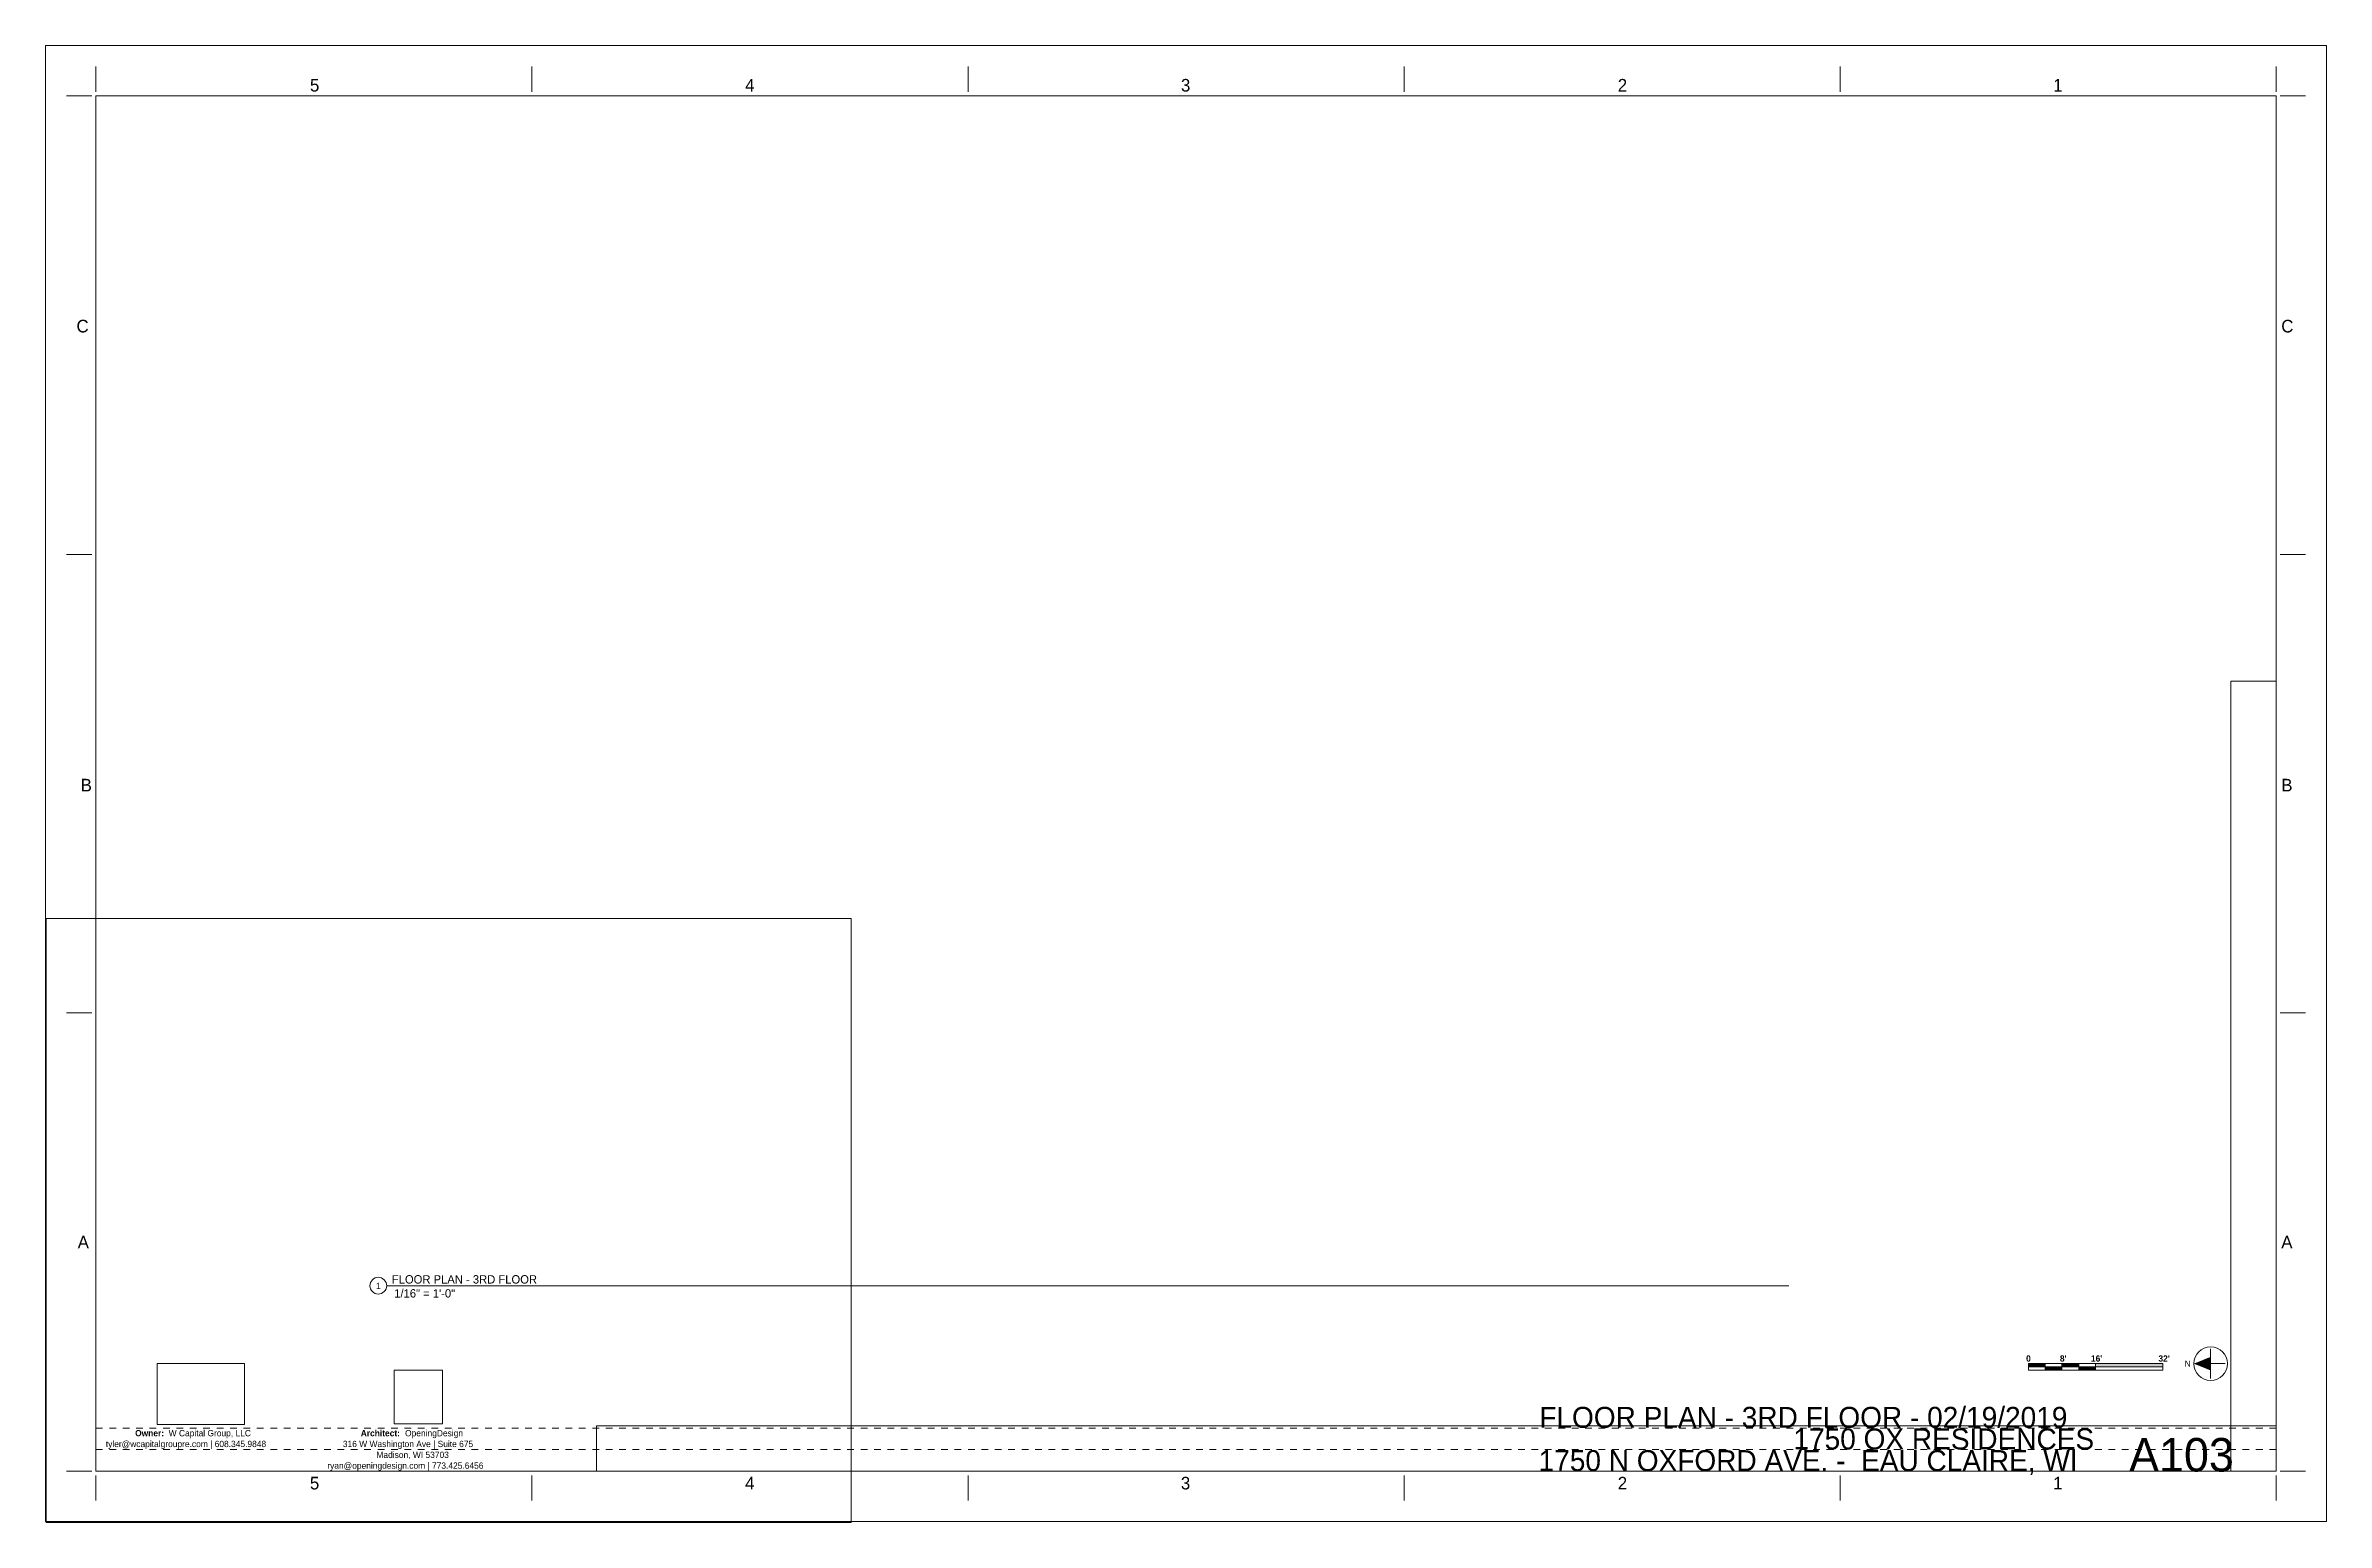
# Paper-space layout 'Layout1' of a CAD drawing. Header units: inches. Extents: x 0 to 34, y 0 to 22.
import ezdxf

# ---------------------------------------------------------------- set-up
doc = ezdxf.new("R2010")
doc.units = ezdxf.units.IN
doc.header["$MEASUREMENT"] = 0
doc.linetypes.add('Dot 1_32_', pattern=[0.03125, 0, -0.03125])
for name, color, linetype, lineweight in [('A-ANNO-NOTE', 131, 'Continuous', 9), ('G-ANNO-TTLB', 6, 'Continuous', 9), ('G-ANNO-TTLB-MEDM', 33, 'Continuous', 20)]:
    doc.layers.add(name, color=color, linetype=linetype, lineweight=lineweight)
doc.layers.add('G-ANNO-NPLT', color=191, linetype='Continuous', plot=False)
doc.styles.add('Arial_2', font='arial.ttf', dxfattribs={"height": 0.09375})
doc.styles.add('Century Gothic_1', font='ufonts.com_century-gothic.ttf', dxfattribs={"height": 0.1875})
doc.styles.add('Century Gothic_2', font='ufonts.com_century-gothic.ttf', dxfattribs={"height": 0.09375})
doc.styles.add('Century Gothic_3', font='ufonts.com_century-gothic.ttf', dxfattribs={"height": 0.5})
doc.styles.add('Century Gothic_4', font='ufonts.com_century-gothic.ttf', dxfattribs={"height": 0.3125})
doc.styles.add('Century Gothic_5', font='ufonts.com_century-gothic.ttf', dxfattribs={"height": 0.125})
doc.styles.add('Century Gothic_B_1', font='GOTHICB.TTF', dxfattribs={"height": 0.09375})
picture_1 = doc.add_image_def('image1.jpg', size_in_pixel=(406, 285))
picture_2 = doc.add_image_def('image2.jpg', size_in_pixel=(547, 610))
picture_3 = doc.add_image_def('image3.jpg', size_in_pixel=(95, 1663))
picture_4 = doc.add_image_def('image4.jpg', size_in_pixel=(3536, 95))

# ---------------------------------------------------------------- blocks, each defined once
blk = doc.blocks.new('OD Title Block - 22x34 - Presentation - one-539370-FLOOR PLAN - 3RD FLOOR')
at = {"layer": 'G-ANNO-TTLB'}
for p, q in [((-0.01, 0.014), (-0.01, 22.014)), ((-0.01, 22.014), (33.99, 22.014)), ((-0.01, 22.014), (33.99, 22.014)), ((33.99, 0.014), (33.99, 22.014)), ((-0.01, 0.014), (33.99, 0.014))]:
    blk.add_line(p, q, dxfattribs=at)
at = {"layer": 'G-ANNO-TTLB', "linetype": 'Dot 1_32_', "lineweight": 13}
for p, q in [((0.74, 1.404), (33.24, 1.404)), ((0.74, 1.084), (33.24, 1.084))]:
    blk.add_line(p, q, dxfattribs=at)
at = {"layer": 'G-ANNO-TTLB-MEDM'}
for p, q in [((0.74, 21.326), (0.74, 21.701)), ((7.24, 21.326), (7.24, 21.701)), ((13.74, 21.326), (13.74, 21.701)), ((20.24, 21.326), (20.24, 21.701)), ((26.74, 21.326), (26.74, 21.701)), ((33.24, 21.326), (33.24, 21.701)), ((0.677, 21.264), (0.302, 21.264)), ((0.74, 21.264), (0.74, 0.764)), ((0.74, 21.264), (33.24, 21.264)), ((33.24, 21.264), (33.24, 0.764)), ((33.302, 21.264), (33.677, 21.264)), ((0.677, 14.43), (0.302, 14.43)), ((33.302, 14.43), (33.677, 14.43)), ((0.677, 7.597), (0.302, 7.597)), ((33.302, 7.597), (33.677, 7.597)), ((0.677, 0.764), (0.302, 0.764)), ((0.74, 0.764), (33.24, 0.764)), ((0.74, 0.701), (0.74, 0.326)), ((7.24, 0.701), (7.24, 0.326)), ((13.74, 0.701), (13.74, 0.326)), ((20.24, 0.701), (20.24, 0.326)), ((26.74, 0.701), (26.74, 0.326)), ((33.24, 0.701), (33.24, 0.326)), ((33.302, 0.764), (33.677, 0.764))]:
    blk.add_line(p, q, dxfattribs=at)
at = {"layer": 'G-ANNO-TTLB', "attachment_point": 1}
for s, insert, char_height, width, style in [('5', (3.93, 21.517), 0.188, 0.17675, 'Century Gothic_1'), ('4', (10.418, 21.517), 0.188, 0.17675, 'Century Gothic_1'), ('3', (16.914, 21.517), 0.188, 0.17675, 'Century Gothic_1'), ('2', (23.426, 21.517), 0.188, 0.17675, 'Century Gothic_1'), ('1', (29.918, 21.517), 0.188, 0.17675, 'Century Gothic_1'), ('C', (0.45, 17.926), 0.188, 0.25881, 'Century Gothic_1'), ('C', (33.317, 17.926), 0.188, 0.25881, 'Century Gothic_1'), ('B', (0.512, 11.084), 0.188, 0.18306, 'Century Gothic_1'), ('B', (33.317, 11.084), 0.188, 0.18306, 'Century Gothic_1'), ('A', (0.468, 4.273), 0.188, 0.23672, 'Century Gothic_1'), ('A', (33.317, 4.273), 0.188, 0.23672, 'Century Gothic_1'), ('Owner: ', (1.324, 1.377), 0.0937, 0.606, 'Century Gothic_B_1'), ('W Capital Group, LLC', (1.824, 1.377), 0.09375, 1.69806, 'Century Gothic_2'), ('Architect: ', (4.687, 1.377), 0.09375, 0.80169, 'Century Gothic_B_1'), ('OpeningDesign', (5.348, 1.377), 0.09375, 1.212, 'Century Gothic_2'), ('tyler@wcapitalgroupre.com | 608.345.9848', (0.887, 1.216), 0.09375, 3.36141, 'Century Gothic_2'), ('316 W Washington Ave | Suite 675', (4.421, 1.216), 0.09375, 2.65756, 'Century Gothic_2'), ('Madison, WI 53703', (4.921, 1.054), 0.09375, 1.44556, 'Century Gothic_2'), ('ryan@openingdesign.com | 773.425.6456', (4.189, 0.893), 0.09375, 3.21937, 'Century Gothic_2'), ('3', (16.913, 0.679), 0.188, 0.17675, 'Century Gothic_1'), ('2', (23.426, 0.679), 0.188, 0.17675, 'Century Gothic_1'), ('5', (3.929, 0.679), 0.188, 0.17675, 'Century Gothic_1'), ('4', (10.417, 0.679), 0.188, 0.17675, 'Century Gothic_1'), ('1', (29.917, 0.679), 0.188, 0.17675, 'Century Gothic_1')]:
    blk.add_mtext(s, dxfattribs=dict(at, insert=insert, char_height=char_height, width=width, style=style))
at = {"layer": 'G-ANNO-TTLB'}
image = blk.add_image(picture_3, insert=(32.567, 0.764), size_in_units=(0.673, 11.775), dxfattribs=at)
image.dxf.flags = 7
image = blk.add_image(picture_1, insert=(1.655, 1.457), size_in_units=(1.301, 0.913), dxfattribs=at)
image.dxf.flags = 7
image = blk.add_image(picture_2, insert=(5.188, 1.469), size_in_units=(0.719, 0.802), rotation=0, dxfattribs=at)
image.dxf.flags = 7
image = blk.add_image(picture_4, insert=(8.203, 0.764), size_in_units=(25.037, 0.673), dxfattribs=at)
image.dxf.flags = 7
blk = doc.blocks.new('Viewport - All On-568496-FLOOR PLAN - 3RD FLOOR')
at = {"layer": 'G-ANNO-TTLB'}
for start, end in [(360, 180), (180, 360)]:
    blk.add_arc((-0.125, 0), 0.125, start, end, dxfattribs=at)
blk = doc.blocks.new('Graphic Scale - 1-16-605185-FLOOR PLAN - 3RD FLOOR')
at = {"layer": 'A-ANNO-NOTE'}
for points in [[(-1.756, 0), (-2.006, 0), (-2.006, 0.049), (-1.756, 0.049)], [(-1.506, -0.049), (-1.756, -0.049), (-1.756, 0), (-1.506, 0)], [(-1.256, 0), (-1.506, 0), (-1.506, 0.049), (-1.256, 0.049)], [(-1.006, -0.049), (-1.256, -0.049), (-1.256, 0), (-1.006, 0)], [(0, 0.049), (0, 0), (-1.006, 0), (-1.006, 0.049)]]:
    blk.add_hatch(color=256, dxfattribs=at).paths.add_polyline_path(points, flags=0)
for p, q in [((-2.006, 0.049), (0, 0.049)), ((-2.006, -0.049), (-2.006, 0.049)), ((-2.006, 0), (0, 0)), ((-1.756, 0.049), (-1.756, -0.049)), ((-1.506, 0.049), (-1.506, -0.049)), ((-1.256, 0.049), (-1.256, -0.049)), ((-1.006, -0.049), (-1.006, 0.049)), ((0, 0.049), (0, -0.049)), ((-2.006, -0.049), (0, -0.049))]:
    blk.add_line(p, q, dxfattribs=at)
at = {"layer": 'A-ANNO-NOTE', "attachment_point": 1, "style": 'Century Gothic_B_1'}
for s, insert, char_height, width in [('\\fCentury Gothic|b1|i0|c0|p34|;0', (-2.041, 0.173), 0.09375, 0.08522), ("8'", (-1.537, 0.173), 0.0937, 0.12625), ("16'", (-1.074, 0.173), 0.0937, 0.21778), ("32'", (-0.068, 0.173), 0.0937, 0.21778)]:
    blk.add_mtext(s, dxfattribs=dict(at, insert=insert, char_height=char_height, width=width))
blk = doc.blocks.new('North Arrow - Left-530765-FLOOR PLAN - 3RD FLOOR')
at = {"layer": 'A-ANNO-NOTE'}
blk.add_hatch(color=256, dxfattribs=at).paths.add_polyline_path([(-0.25, 0), (0, 0.101), (0, -0.101)], flags=0)
for p, q in [((-0.219, 0), (0.219, 0)), ((0, 0.219), (0, -0.219))]:
    blk.add_line(p, q, dxfattribs=at)
blk.add_circle((0, 0), 0.25, dxfattribs=at)
at = {"layer": 'A-ANNO-NOTE', "insert": (-0.39, 0.047), "char_height": 0.0937, "width": 0.09784, "attachment_point": 1, "style": 'Arial_2'}
blk.add_mtext('N', dxfattribs=at)

psp = doc.layouts.get("Layout1")

# ---------------------------------------------------------------- linework, layer by layer
at = {"layer": 'G-ANNO-NPLT', "lineweight": 9}
psp.add_line((5.074, 3.528), (25.978, 3.528), dxfattribs=at)

# ---------------------------------------------------------------- block references
at = {"layer": 'A-ANNO-NOTE'}
for name, p in [('Graphic Scale - 1-16-605185-FLOOR PLAN - 3RD FLOOR', (31.554, 2.317)), ('North Arrow - Left-530765-FLOOR PLAN - 3RD FLOOR', (32.264, 2.366))]:
    psp.add_blockref(name, p, dxfattribs=at)
at = {"layer": 'G-ANNO-TTLB'}
for name, p in [('OD Title Block - 22x34 - Presentation - one-539370-FLOOR PLAN - 3RD FLOOR', (0, 0)), ('Viewport - All On-568496-FLOOR PLAN - 3RD FLOOR', (5.074, 3.528))]:
    psp.add_blockref(name, p, dxfattribs=at)

# ---------------------------------------------------------------- texts
at = {"layer": 'G-ANNO-TTLB', "attachment_point": 1}
for s, insert, char_height, width, style in [('1', (4.914, 3.572), 0.0937, 0.08837, 'Century Gothic_2'), ('FLOOR PLAN - 3RD FLOOR', (5.151, 3.685), 0.125, 2.63231, 'Century Gothic_5'), (' 1/16" = 1\'-0"', (5.14, 3.476), 0.125, 1.22778, 'Century Gothic_5'), ('FLOOR PLAN - 3RD FLOOR - 02/19/2019', (22.256, 1.722), 0.3125, 9.89169, 'Century Gothic_4'), ('1750 OX RESIDENCES', (26.045, 1.4), 0.3125, 5.29934, 'Century Gothic_4'), ('1750 N OXFORD AVE. -  EAU CLAIRE, WI', (22.246, 1.077), 0.3125, 9.90431, 'Century Gothic_4'), ('A103', (31.049, 1.258), 0.5, 2.02631, 'Century Gothic_3')]:
    psp.add_mtext(s, dxfattribs=dict(at, insert=insert, char_height=char_height, width=width, style=style))

# ---------------------------------------------------------------- viewports
at = {"layer": '0'}
psp.add_viewport(center=(6, 4.5), size=(12, 9), view_center_point=(6, 4.5), view_height=12, dxfattribs=at)

doc.saveas('drawing.dxf')
